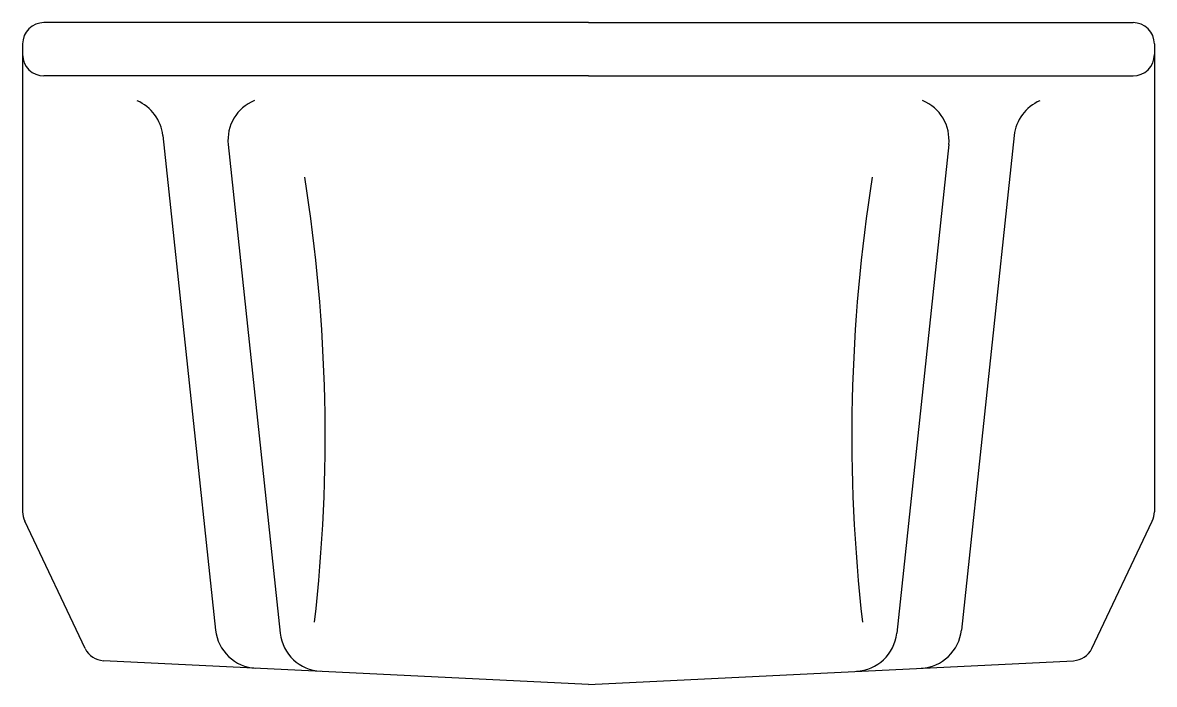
# Model space of a CAD drawing. Header units: metres. Extents: x -0.265 to 0.265, y 0 to 0.31.
import ezdxf

# ---------------------------------------------------------------- set-up
doc = ezdxf.new("R2010")
doc.units = ezdxf.units.M

msp = doc.modelspace()

# ---------------------------------------------------------------- linework, layer by layer
for p, q in [((0, 0.3100000000000307), (-0.2550000000000239, 0.3100000000000307)), ((0, 0.3100000000000307), (0.2550000000000239, 0.3100000000000307)), ((-0.2650000000000148, 0.3000000000000114), (-0.2650000000000148, 0.2950000000000159)), ((0.2650000000000148, 0.3000000000000114), (0.2650000000000148, 0.2950000000000159)), ((-0.2650000000000148, 0.2950000000000159), (-0.2650000000000148, 0.0807817990716444)), ((0.2650000000000148, 0.2950000000000159), (0.2650000000000148, 0.0807817990716444)), ((0, 0.285000000000025), (-0.2550000000000239, 0.285000000000025)), ((0, 0.285000000000025), (0.2550000000000239, 0.285000000000025)), ((-0.1993651667664267, 0.2571191461738636), (-0.1746813498880613, 0.02547053154597734)), ((0.1993651667664551, 0.2571191461738636), (0.1746813498880897, 0.02547053154597734)), ((-0.1687437107331391, 0.2528808538261842), (-0.1443535624843264, 0.02398821213114388)), ((0.1687437107331391, 0.2528808538261842), (0.1443535624843264, 0.02398821213114388)), ((-0.2356856804445044, 0.01680013945679093), (-0.2640331371028424, 0.07649199323910238)), ((0.2356856804445329, 0.01680013945679093), (0.2640331371028424, 0.07649199323910238)), ((0, 0), (-0.2271407266659935, 0.01110186854549511)), ((0, 0), (0.2271407266659935, 0.01110186854549511))]:
    msp.add_line(p, q)
for centre, radius, start, end in [((-0.2550000000000239, 0.3000000000000114), 0.01, 90, 180), ((0.2550000000000239, 0.3000000000000114), 0.01, 0, 90), ((-0.2550000000000239, 0.2950000000000159), 0.01, 180, 270), ((0.2550000000000239, 0.2950000000000159), 0.01, 270, 0), ((-0.2192525803613137, 0.2550000000000239), 0.02, 6.082324002095776, 66.92311515523478), ((-0.1488562971382237, 0.2550000000000239), 0.02, 112.3365051731738, 186.0823240020958), ((0.1488562971382237, 0.2550000000000239), 0.02, 353.9176759979043, 67.66349482682615), ((0.2192525803613137, 0.2550000000000239), 0.02, 113.0768848447637, 173.9176759979042), ((-0.8943049285108202, 0.1166360946747886), 0.7709852354250408, 353.4816762401483, 9.029988927636676), ((0.8943049285108486, 0.1166360946747886), 0.7709852354250408, 170.9700110723633, 186.5183237598517), ((-0.2550000000000239, 0.0807817990716444), 0.01, 180, 205.4028827788325), ((0.2550000000000239, 0.0807817990716444), 0.01, 334.5971172211632, 0), ((-0.1547939362932027, 0.0275896777197886), 0.02, 186.0823240020958, 267.2018033798506), ((-0.1244661488894394, 0.02610735830498356), 0.02, 186.0823240020958, 267.2018033798506), ((0.1244661488894678, 0.02610735830498356), 0.02, 272.7981966201494, 353.9176759979043), ((0.1547939362932027, 0.0275896777197886), 0.02, 272.7981966201494, 353.9176759979043), ((-0.2266525433416859, 0.02108994528936137), 0.01, 205.4028827788325, 267.2018033798506), ((0.2266525433417144, 0.02108994528936137), 0.01, 272.7981966201494, 334.5971172211632)]:
    msp.add_arc(centre, radius, start, end)

doc.saveas('drawing.dxf')
